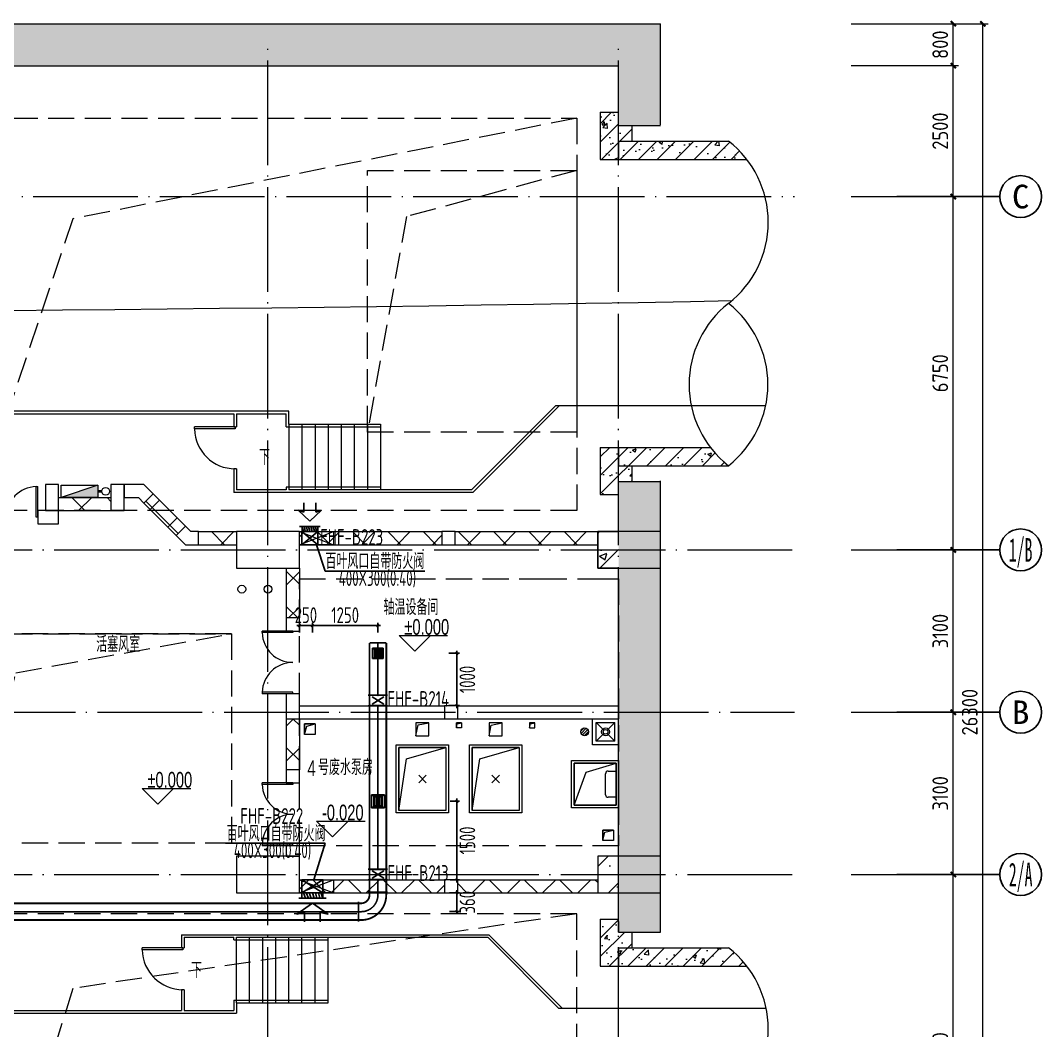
# Model space of a CAD drawing. Extents: x 4 to 13611208, y -605838 to 574722.
# Drawn here: x 13461467 to 13480978, y -15041 to 4254 of the extents above; entities that cross this region are included whole.
import ezdxf
from ezdxf.enums import TextEntityAlignment as Align

# ---------------------------------------------------------------- set-up
doc = ezdxf.new("R2010")
doc.units = 0
doc.header["$LTSCALE"] = 1000
doc.header["$MEASUREMENT"] = 0
for name, pattern in [('CENTER2', [28.575, 19.05, -3.175, 3.175, -3.175]), ('DASH', [0.35, 0.25, -0.1]), ('DOTE', [2.42, 2, -0.2, 0.02, -0.2])]:
    doc.linetypes.add(name, pattern=pattern)
for name, color, linetype in [('AXIS', 3, 'Continuous'), ('AXIS_TEXT', 7, 'Continuous'), ('DUCT-X-P中心线', 5, 'CENTER2'), ('DUCT-X-P标注', 7, 'Continuous'), ('DUCT-X-P法兰', 2, 'Continuous'), ('DUCT-X-P管', 31, 'Continuous'), ('DUCT-X-P管端线', 2, 'Continuous'), ('DUCT-X-P阀门', 7, 'Continuous'), ('DUCT-X-P风口', 7, 'Continuous'), ('DUCT-X-S标注', 7, 'Continuous'), ('DUCT-X-S风口', 7, 'Continuous')]:
    doc.layers.add(name, color=color, linetype=linetype)
doc.layers.add('建筑底图', color=8, linetype='Continuous', lineweight=13)
doc.layers.add('给排水提孔洞', color=5, linetype='Continuous', lineweight=5)
doc.styles.add('C', font='HZTXT_E', dxfattribs={"width": 0.7, "bigfont": 'HZTXT'})
doc.styles.add('COMPLEX', font='hztxt_e.shx', dxfattribs={"width": 0.6, "bigfont": 'HZTXT.shx'})
doc.styles.add('DIM_FONT', font='gbenor.shx', dxfattribs={"bigfont": 'gbcbig.shx'})
doc.styles.add('du', font='gbenor.shx', dxfattribs={"width": 0.8, "bigfont": 'hztxt.shx'})
doc.styles.add('宋体', font='')
doc.styles.get('宋体').set_extended_font_data('SimSun')
doc.dimstyles.new('67', dxfattribs={"dimscale": 100, "dimtxt": 3, "dimasz": 0.5, "dimexe": 0.5, "dimexo": 2, "dimgap": 0.5, "dimtad": 2, "dimdec": 0, "dimrnd": 5, "dimzin": 0, "dimdsep": 46, "dimtxsty": 'du', "dimblk": 'ARCHTICK', "dimcen": 0, "dimdle": 0.5, "dimclrd": 256, "dimclre": 256, "dimclrt": 256, "dimazin": 0, "dimtfac": 1, "dimtdec": 0, "dimtix": 1, "dimtmove": 2, "dimatfit": 3, "dimfxl": 100, "dimtolj": 1, "dimtzin": 0, "dimlwd": -1, "dimlwe": -1, "dimarcsym": 0})
doc.dimstyles.new('_TCH_ARCH&&100', dxfattribs={"dimtxt": 300, "dimasz": 100, "dimexe": 100, "dimexo": 100, "dimgap": 100, "dimtad": 1, "dimdec": 0, "dimzin": 0, "dimdsep": 46, "dimtxsty": 'DIM_FONT', "dimblk": 'ARCHTICK', "dimcen": 0.09, "dimclrd": 3, "dimclre": 3, "dimclrt": 7, "dimaunit": 1, "dimazin": 2, "dimtfac": 1, "dimtdec": 0, "dimtix": 1, "dimtmove": 2, "dimatfit": 3, "dimfxl": 1, "dimtolj": 1, "dimtzin": 0, "dimlwd": 18, "dimlwe": 18, "dimarcsym": 0})
pattern_1 = [(45, (793255.26, 9e-08), (-353.55339, 353.55339), []), (50, (793255.3, 9e-08), (1434.52037, -125.50427), [150, -1650]), (355, (793255.3, 9e-08), (-277.50267, 1504.38427), [120, -1320]), (100.4514, (793374.8, -10.5), (1157.01876, 1378.87908), [127.48038, -1402.28422]), (46.1842, (793255.3, 400), (2134.4821, -331.03803), [225, -2475]), (96.6356, (793433.1, 372.4), (1869.3254, 1948.23574), [191.22058, -2103.426]), (351.1842, (793255.3, 400), (1869.3239, 1948.2372), [180, -1980]), (21, (793455.3, 300), (1193.8141, -805.23778), [150, -1650]), (326, (793455.3, 300), (486.63066, 1450.30009), [120, -1320]), (71.4514, (793554.7, 232.9), (1680.44526, 645.061), [127.48038, -1402.28422]), (37.5, (793255.26, 9e-08), (24.31971, 665.787708), [0, -1304, 0, -1340, 0, -1325]), (7.5, (793255.26, 9e-08), (526.139075, 788.823424), [0, -764, 0, -1274, 0, -505]), (327.5, (792809.26, 9e-08), (1067.644872, -45.109743), [0, -500, 0, -1560, 0, -2070]), (317.5, (792609.3, 9e-08), (1166.37234, 200.209965), [0, -650, 0, -1036, 0, -1470])]
pattern_2 = [(45, (793255.26, 9e-08), (-176.7766953, 176.7766953), []), (50, (793255.26, 9e-08), (717.260183, -62.752135), [75, -825]), (355, (793255.26, 9e-08), (-138.751334, 752.192134), [60, -660]), (100.4514, (793315, -5.2), (578.50938, 689.439542), [63.74019, -701.14211]), (46.1842, (793255.26, 200), (1067.24105, -165.519014), [112.5, -1237.5]), (96.6356, (793344.2, 186.2), (934.662706, 974.11787), [95.61029, -1051.713]), (351.1842, (793255.3, 200), (934.661945, 974.1186), [90, -990]), (21, (793355.26, 150), (596.907052, -402.61889), [75, -825]), (326, (793355.26, 150), (243.31533, 725.150045), [60, -660]), (71.4514, (793405, 116.45), (840.22263, 322.530497), [63.74019, -701.14211]), (37.5, (793255.26, 9e-08), (12.1598553, 332.893854), [0, -652, 0, -670, 0, -662.5]), (7.5, (793255.26, 9e-08), (263.069537, 394.411712), [0, -382, 0, -637, 0, -252.5]), (327.5, (793032.26, 9e-08), (533.822436, -22.554872), [0, -250, 0, -780, 0, -1035]), (317.5, (792932.26, 9e-08), (583.18617, 100.104982), [0, -325, 0, -518, 0, -735])]
pattern_3 = [(45, (0, 0), (-336.759605, 336.759605), []), (135, (0, 0), (-336.759605, -336.759605), [])]

# ---------------------------------------------------------------- blocks, each defined once
blk = doc.blocks.new('王家畈站给排水平面图20120703-地漏')
at = {"ltscale": 10}
h = blk.add_hatch(dxfattribs=at)
h.set_pattern_fill('ANSI31', color=256, scale=15, style=0)
h.set_pattern_definition([(45, (-753263.78, -1134969.75), (-33.6759605, 33.6759605), [])])
h.paths.add_polyline_path([(100, 0, 1), (-100, 0, 1)])
blk.add_circle((0, 0), 100)
blk = doc.blocks.new('A$C3CEA7C9B')
at = {"layer": '给排水提孔洞', "color": 8}
for p, q in [((-250, 250), (250, 250)), ((-250, 250), (-250, -250)), ((250, 250), (250, -250)), ((-179, 181), (179, 181)), ((-31, 31), (-179, 181)), ((-179, 181), (-179, -181)), ((179, 181), (31, 31)), ((179, 181), (179, -181)), ((-31, -31), (-179, -181)), ((179, -181), (-179, -181)), ((179, -181), (31, -31)), ((250, -250), (-250, -250))]:
    blk.add_line(p, q, dxfattribs=at)
blk.add_ellipse((0, 0), major_axis=(44.6, 0), ratio=0.966037, start_param=4.712389, end_param=10.995574, dxfattribs=at)
blk = doc.blocks.new('$DorLib2D$00000001')
for p, q in [((0.45, 0.975), (0.5, 0.975)), ((0.45, 0), (0.45, 0.975)), ((0.5, 0), (0.5, 0.975)), ((0.5, 0), (0.45, 0))]:
    blk.add_line(p, q)
at = {"lineweight": 13}
blk.add_arc((0.475, 0), 0.975, 91.4693, 180, dxfattribs=at)
blk = doc.blocks.new('3#消火栓')
at = {"ltscale": 3.5}
blk.add_hatch(color=256, dxfattribs=at).paths.add_polyline_path([(-350, 240), (-350, 0), (350, 240)])
blk.add_line((-350, 0), (350, 240))
blk.add_lwpolyline([(-350, 240), (350, 240), (350, 0), (-350, 0)], close=True)
at = {"const_width": 50}
blk.add_lwpolyline([(-350, 120), (-425, 120)], dxfattribs=at)
blk.add_circle((-500, 120), 75)
blk = doc.blocks.new('_ArchTick')
at = {"color": 0, "linetype": 'ByBlock', "const_width": 0.4}
blk.add_lwpolyline([(-0.5, -0.5), (0.5, 0.5)], dxfattribs=at)
blk = doc.blocks.new('*D1347')
at = {"layer": 'AXIS', "color": 3, "lineweight": 18}
for p, q in [((13477342, 4190), (13479392, 4190)), ((13479292, 3390), (13479292, 4190)), ((13477342, 3390), (13479392, 3390))]:
    blk.add_line(p, q, dxfattribs=at)
at = {"layer": 'AXIS', "color": 3, "lineweight": 18, "xscale": 100, "yscale": 100, "zscale": 100}
for p, rotation in [((13479292, 4190), 90), ((13479292, 3390), 270)]:
    blk.add_blockref('_ArchTick', p, dxfattribs=dict(at, rotation=rotation))
at = {"layer": 'AXIS', "color": 7, "insert": (13479042, 3790), "char_height": 300, "attachment_point": 5, "rotation": 90, "style": 'DIM_FONT'}
blk.add_mtext('\\A1;800', dxfattribs=at)
blk = doc.blocks.new('*D1346')
at = {"layer": 'AXIS', "color": 3, "lineweight": 18}
for p, q in [((13477342, 3390), (13479392, 3390)), ((13479292, 890), (13479292, 3390)), ((13477342, 890), (13479392, 890))]:
    blk.add_line(p, q, dxfattribs=at)
at = {"layer": 'AXIS', "color": 3, "lineweight": 18, "xscale": 100, "yscale": 100, "zscale": 100}
for p, rotation in [((13479292, 3390), 90), ((13479292, 890), 270)]:
    blk.add_blockref('_ArchTick', p, dxfattribs=dict(at, rotation=rotation))
at = {"layer": 'AXIS', "color": 7, "insert": (13479042, 2140), "char_height": 300, "attachment_point": 5, "rotation": 90, "style": 'DIM_FONT'}
blk.add_mtext('\\A1;2500', dxfattribs=at)
blk = doc.blocks.new('*D1345')
at = {"layer": 'AXIS', "color": 3, "lineweight": 18}
for p, q in [((13477342, 890), (13479392, 890)), ((13479292, -5860), (13479292, 890)), ((13477342, -5860), (13479392, -5860))]:
    blk.add_line(p, q, dxfattribs=at)
at = {"layer": 'AXIS', "color": 3, "lineweight": 18, "xscale": 100, "yscale": 100, "zscale": 100}
for p, rotation in [((13479292, 890), 90), ((13479292, -5860), 270)]:
    blk.add_blockref('_ArchTick', p, dxfattribs=dict(at, rotation=rotation))
at = {"layer": 'AXIS', "color": 7, "insert": (13479042, -2485), "char_height": 300, "attachment_point": 5, "rotation": 90, "style": 'DIM_FONT'}
blk.add_mtext('\\A1;6750', dxfattribs=at)
blk = doc.blocks.new('*D1344')
at = {"layer": 'AXIS', "color": 3, "lineweight": 18}
for p, q in [((13477342, -5860), (13479392, -5860)), ((13479292, -8960), (13479292, -5860)), ((13477342, -8960), (13479392, -8960))]:
    blk.add_line(p, q, dxfattribs=at)
at = {"layer": 'AXIS', "color": 3, "lineweight": 18, "xscale": 100, "yscale": 100, "zscale": 100}
for p, rotation in [((13479292, -5860), 90), ((13479292, -8960), 270)]:
    blk.add_blockref('_ArchTick', p, dxfattribs=dict(at, rotation=rotation))
at = {"layer": 'AXIS', "color": 7, "insert": (13479042, -7410), "char_height": 300, "attachment_point": 5, "rotation": 90, "style": 'DIM_FONT'}
blk.add_mtext('\\A1;3100', dxfattribs=at)
blk = doc.blocks.new('*D1343')
at = {"layer": 'AXIS', "color": 3, "lineweight": 18}
for p, q in [((13477342, -8960), (13479392, -8960)), ((13479292, -12060), (13479292, -8960)), ((13477342, -12060), (13479392, -12060))]:
    blk.add_line(p, q, dxfattribs=at)
at = {"layer": 'AXIS', "color": 3, "lineweight": 18, "xscale": 100, "yscale": 100, "zscale": 100}
for p, rotation in [((13479292, -8960), 90), ((13479292, -12060), 270)]:
    blk.add_blockref('_ArchTick', p, dxfattribs=dict(at, rotation=rotation))
at = {"layer": 'AXIS', "color": 7, "insert": (13479042, -10510), "char_height": 300, "attachment_point": 5, "rotation": 90, "style": 'DIM_FONT'}
blk.add_mtext('\\A1;3100', dxfattribs=at)
blk = doc.blocks.new('*D1342')
at = {"layer": 'AXIS', "color": 3, "lineweight": 18}
for p, q in [((13477342, -12060), (13479392, -12060)), ((13479292, -18810), (13479292, -12060)), ((13477342, -18810), (13479392, -18810))]:
    blk.add_line(p, q, dxfattribs=at)
at = {"layer": 'AXIS', "color": 3, "lineweight": 18, "xscale": 100, "yscale": 100, "zscale": 100}
for p, rotation in [((13479292, -12060), 90), ((13479292, -18810), 270)]:
    blk.add_blockref('_ArchTick', p, dxfattribs=dict(at, rotation=rotation))
at = {"layer": 'AXIS', "color": 7, "insert": (13479042, -15435), "char_height": 300, "attachment_point": 5, "rotation": 90, "style": 'DIM_FONT'}
blk.add_mtext('\\A1;6750', dxfattribs=at)
blk = doc.blocks.new('*D1339')
at = {"layer": 'AXIS', "color": 3, "lineweight": 18}
for p, q in [((13477672, 4190), (13479956, 4190)), ((13479856, -22110), (13479856, 4190)), ((13477672, -22110), (13479956, -22110))]:
    blk.add_line(p, q, dxfattribs=at)
at = {"layer": 'AXIS', "color": 3, "lineweight": 18, "xscale": 100, "yscale": 100, "zscale": 100}
for p, rotation in [((13479856, 4190), 90), ((13479856, -22110), 270)]:
    blk.add_blockref('_ArchTick', p, dxfattribs=dict(at, rotation=rotation))
at = {"layer": 'AXIS', "color": 7, "insert": (13479606, -8960), "char_height": 300, "attachment_point": 5, "rotation": 90, "style": 'DIM_FONT'}
blk.add_mtext('\\A1;26300', dxfattribs=at)
blk = doc.blocks.new('_AXISO')
blk.add_circle((0, 0), 0.5)
at = {"layer": 'AXIS_TEXT', "style": 'COMPLEX', "width": 1.041667}
blk.add_attdef('A', text='', height=0.56, dxfattribs=at).set_placement((-0.25, -0.28), (0.25, -0.28), align=Align.FIT)
blk = doc.blocks.new('$DorLib2D$00000002')
for p, q in [((-0.5, 0), (-0.5, 0.4875)), ((-0.475, 0.4875), (-0.5, 0.4875)), ((-0.475, 0), (-0.475, 0.4875)), ((0.475, 0), (0.475, 0.4875)), ((0.475, 0.4875), (0.5, 0.4875)), ((0.5, 0), (0.5, 0.4875)), ((-0.5, 0), (-0.475, 0)), ((0.5, 0), (0.475, 0))]:
    blk.add_line(p, q)
at = {"lineweight": 13}
for centre, start, end in [((-0.4875, 0), 0, 88.53072), ((0.4875, 0), 91.46928, 180)]:
    blk.add_arc(centre, 0.4875, start, end, dxfattribs=at)
blk = doc.blocks.new('_FZH')
blk.add_lwpolyline([(-0.5, -0.5), (0.5, -0.5), (0.5, 0.5), (-0.5, 0.5)], close=True)
blk = doc.blocks.new('*D157')
at = {"layer": 'DUCT-X-P标注', "transparency": 16777216}
for p, q in [((13466797, -7306), (13466747, -7306)), ((13466797, -7435), (13466797, -7256)), ((13467047, -7306), (13466797, -7306)), ((13467047, -7435), (13467047, -7256)), ((13467047, -7306), (13467097, -7306))]:
    blk.add_line(p, q, dxfattribs=at)
at = {"layer": 'DUCT-X-P标注', "transparency": 16777216, "xscale": 50, "yscale": 50, "zscale": 50}
blk.add_blockref('_ArchTick', (13466797, -7306), dxfattribs=at)
at = {"layer": 'DUCT-X-P标注', "transparency": 16777216, "xscale": 50, "yscale": 50, "zscale": 50, "rotation": 180}
blk.add_blockref('_ArchTick', (13467047, -7306), dxfattribs=at)
at = {"layer": 'DUCT-X-P标注', "transparency": 16777216, "insert": (13466922, -7106), "char_height": 300, "attachment_point": 5, "style": 'du'}
blk.add_mtext('\\A1;250', dxfattribs=at)
blk = doc.blocks.new('*D158')
at = {"layer": 'DUCT-X-P标注', "transparency": 16777216}
for p, q in [((13469807, -7785), (13469807, -8885)), ((13469651, -7835), (13469857, -7835)), ((13469651, -8835), (13469857, -8835))]:
    blk.add_line(p, q, dxfattribs=at)
at = {"layer": 'DUCT-X-P标注', "transparency": 16777216, "xscale": 50, "yscale": 50, "zscale": 50}
for p, rotation in [((13469807, -7835), 90), ((13469807, -8835), 270)]:
    blk.add_blockref('_ArchTick', p, dxfattribs=dict(at, rotation=rotation))
at = {"layer": 'DUCT-X-P标注', "transparency": 16777216, "insert": (13470007, -8335), "char_height": 300, "attachment_point": 5, "rotation": 90, "style": 'du'}
blk.add_mtext('\\A1;1000', dxfattribs=at)
blk = doc.blocks.new('*D159')
at = {"layer": 'DUCT-X-P标注', "transparency": 16777216}
for p, q in [((13469676, -10660), (13469857, -10660)), ((13469807, -10610), (13469807, -12210)), ((13469676, -12160), (13469857, -12160))]:
    blk.add_line(p, q, dxfattribs=at)
at = {"layer": 'DUCT-X-P标注', "transparency": 16777216, "xscale": 50, "yscale": 50, "zscale": 50}
for p, rotation in [((13469807, -10660), 90), ((13469807, -12160), 270)]:
    blk.add_blockref('_ArchTick', p, dxfattribs=dict(at, rotation=rotation))
at = {"layer": 'DUCT-X-P标注', "transparency": 16777216, "insert": (13470007, -11410), "char_height": 300, "attachment_point": 5, "rotation": 90, "style": 'du'}
blk.add_mtext('\\A1;1500', dxfattribs=at)
blk = doc.blocks.new('*D160')
at = {"layer": 'DUCT-X-P标注', "transparency": 16777216}
for p, q in [((13469664, -12410), (13469857, -12410)), ((13469807, -12410), (13469807, -12360)), ((13469807, -12770), (13469807, -12410)), ((13469664, -12770), (13469857, -12770)), ((13469807, -12770), (13469807, -12820))]:
    blk.add_line(p, q, dxfattribs=at)
at = {"layer": 'DUCT-X-P标注', "transparency": 16777216, "xscale": 50, "yscale": 50, "zscale": 50}
for p, rotation in [((13469807, -12410), 270), ((13469807, -12770), 90)]:
    blk.add_blockref('_ArchTick', p, dxfattribs=dict(at, rotation=rotation))
at = {"layer": 'DUCT-X-P标注', "transparency": 16777216, "insert": (13470007, -12590), "char_height": 300, "attachment_point": 5, "rotation": 90, "style": 'du'}
blk.add_mtext('\\A1;360', dxfattribs=at)
blk = doc.blocks.new('*D700')
at = {"layer": 'DUCT-X-P标注', "transparency": 16777216}
for p, q in [((13466997, -7306), (13468347, -7306)), ((13467047, -7435), (13467047, -7256)), ((13468297, -7435), (13468297, -7256))]:
    blk.add_line(p, q, dxfattribs=at)
at = {"layer": 'DUCT-X-P标注', "transparency": 16777216, "xscale": 50, "yscale": 50, "zscale": 50, "rotation": 180}
blk.add_blockref('_ArchTick', (13467047, -7306), dxfattribs=at)
at = {"layer": 'DUCT-X-P标注', "transparency": 16777216, "xscale": 50, "yscale": 50, "zscale": 50}
blk.add_blockref('_ArchTick', (13468297, -7306), dxfattribs=at)
at = {"layer": 'DUCT-X-P标注', "transparency": 16777216, "insert": (13467672, -7106), "char_height": 300, "attachment_point": 5, "style": 'du'}
blk.add_mtext('\\A1;1250', dxfattribs=at)
blk = doc.blocks.new('$风口$00000108')
for p, q in [((-250, 135), (-190, 75)), ((-250, -135), (-250, 135)), ((200, 25), (-190, 25)), ((250, 135), (200, 75)), ((250, 135), (250, -135)), ((-250, -135), (-190, -75)), ((250, -135), (-250, -135)), ((200, -25), (-190, -25)), ((200, -75), (250, -135))]:
    blk.add_line(p, q)
at = {"linetype": 'Continuous'}
blk.add_line((250, 135), (-250, 135), dxfattribs=at)
at = {"lineweight": 40}
for p, q in [((-190, 75), (200, 75)), ((-190, -75), (-190, 75)), ((200, 75), (200, -75)), ((-190, -75), (200, -75))]:
    blk.add_line(p, q, dxfattribs=at)
blk = doc.blocks.new('$风口$00000149')
for p, q in [((0, -200), (0, 200)), ((0, 158), (100, 200)), ((100, 200), (0, 200)), ((100, 262), (100, -262)), ((408, 301), (200, 0)), ((373, 150), (408, 301)), ((0, 118), (100, 140)), ((0, 58), (100, 85)), ((0, 3), (100, 31)), ((200, 0), (408, -301)), ((552, 150), (373, 150)), ((0, -61), (100, -23)), ((0, -123), (100, -78)), ((100, -132), (0, -174)), ((552, -150), (373, -150)), ((373, -150), (408, -301)), ((100, -200), (0, -200))]:
    blk.add_line(p, q)

msp = doc.modelspace()

# ---------------------------------------------------------------- hatches: boundary and pattern name
at = {"layer": '建筑底图'}
h = msp.add_hatch(dxfattribs=at)
h.set_pattern_fill('钢筋混凝土', color=8, scale=100, style=0)
h.set_pattern_definition(pattern_2)
h.paths.add_polyline_path([(13453297.4, 1089.7), (13453297.4, 1789.7), (13459597.4, 1789.7), (13459597.4, 4189.7), (13473697.4, 4189.7), (13473697.4, 2261.9), (13472897.4, 2261.9), (13472897.4, 3389.7), (13460397.4, 3389.7), (13460397.4, 1089.7)])
h = msp.add_hatch(dxfattribs=at)
h.set_pattern_fill('钢筋混凝土', color=8, scale=100, style=0)
h.set_pattern_definition(pattern_2)
h.paths.add_polyline_path([(13122497.4, -13710.3), (13121697.4, -13710.3), (13121697.4, -15460.3), (13121787.4, -17303.4), (13122586.5, -17265.7), (13122497.4, -15440.7)])
h.paths.add_polyline_path([(13121697.4, -4210.3), (13122497.4, -4210.3), (13122497.4, -2478.9), (13122573.5, -843.5), (13121774.4, -806.3), (13121697.4, -2460.3)])
h.paths.add_polyline_path([(13168947.4, -21010.3), (13168947.4, -21710.3), (13207597.4, -21710.3), (13207597.4, -20160.3), (13281197.4, -20160.3), (13281197.4, -19460.3), (13206897.4, -19460.3), (13206897.4, -21010.3)])
h.paths.add_polyline_path([(13168947.4, 3789.7), (13168947.4, 3089.7), (13206897.4, 3089.7), (13206897.4, 1539.7), (13281197.4, 1539.7), (13281197.4, 2239.7), (13207597.4, 2239.7), (13207597.4, 3789.7)])
h.paths.add_polyline_path([(13473697.4, -4551.4), (13472897.4, -4551.4), (13472897.4, -13160.3), (13473697.4, -13160.3)])
h.paths.add_polyline_path([(13473697.4, 2261.9), (13472897.4, 2261.9), (13472897.4, 2248.6), (13473697.4, 2248.6)])
h.paths.add_polyline_path([(13354022.4, 889.7), (13354022.4, 1039.7), (13354172.4, 1039.7), (13354172.4, 889.7), (13376672.4, 889.7), (13376672.4, 1039.7), (13376822.4, 1039.7), (13376822.4, 889.7), (13398547.4, 889.7), (13398547.4, 1039.7), (13398697.4, 1039.7), (13398697.4, 889.7), (13422497.4, 889.7), (13422497.4, 1089.7), (13453297.4, 1089.7), (13453297.4, 1789.7), (13421797.4, 1789.7), (13421797.4, 1589.7), (13349146.3, 1589.7), (13349146.3, 889.7)])
h.paths.add_polyline_path([(13332922.4, 889.7), (13332922.4, 1039.7), (13333072.4, 1039.7), (13333072.4, 889.7), (13349146.3, 889.7), (13349146.3, 1589.7), (13311597.4, 1589.7), (13311597.4, 889.7)])
h.paths.add_polyline_path([(13332922.4, -18960.3), (13332922.4, -18810.3), (13311597.4, -18810.3), (13311597.4, -19510.3), (13349146.3, -19510.3), (13349146.3, -18810.3), (13333072.4, -18810.3), (13333072.4, -18960.3)])
h.paths.add_polyline_path([(13376672.4, -18960.3), (13376672.4, -18810.3), (13354172.4, -18810.3), (13354172.4, -18960.3), (13354022.4, -18960.3), (13354022.4, -18810.3), (13349146.3, -18810.3), (13349146.3, -19510.3), (13438197.4, -19510.3), (13438197.4, -19710.3), (13453297.4, -19710.3), (13453297.4, -19010.3), (13438897.4, -19010.3), (13438897.4, -18810.3), (13436422.6, -18810.3), (13436422.6, -18960.3), (13436272.6, -18960.3), (13436272.6, -18810.3), (13433472, -18810.3), (13433472, -18960.3), (13433322, -18960.3), (13433322, -18810.3), (13430973.4, -18810.3), (13430973.4, -18960.3), (13430823.4, -18960.3), (13430823.4, -18810.3), (13420572.4, -18810.3), (13420572.4, -18960.3), (13420422.4, -18960.3), (13420422.4, -18810.3), (13376822.4, -18810.3), (13376822.4, -18960.3)])
h = msp.add_hatch(dxfattribs=at)
h.set_pattern_fill('钢筋混凝土', color=8, scale=100, style=0)
h.set_pattern_definition(pattern_2)
h.paths.add_polyline_path([(13475346, 1598.6), (13474996.4, 1948.6), (13473147.4, 1948.6), (13473147.4, 2248.6), (13472897.4, 2248.6), (13472897.4, 2498.6), (13472547.4, 2498.6), (13472547.4, 1598.6)])
h = msp.add_hatch(dxfattribs=at)
h.set_pattern_fill('钢筋混凝土', color=8, scale=100, style=0)
h.set_pattern_definition(pattern_2)
h.paths.add_polyline_path([(13474996.4, -4251.4), (13474650.7, -3901.4), (13472547.4, -3901.4), (13472547.4, -4801.4), (13472897.4, -4801.4), (13472897.4, -4551.4), (13473147.4, -4551.4), (13473147.4, -4251.4)])
h = msp.add_hatch(dxfattribs=at)
h.set_pattern_fill('ANSI37', color=8, scale=300, style=0)
h.set_pattern_definition(pattern_3)
h.paths.add_polyline_path([(13463197.4, -5110.3), (13463197.4, -4860.3), (13462197.4, -4860.3), (13462197.4, -5110.3)])
h = msp.add_hatch(dxfattribs=at)
h.set_pattern_fill('ANSI37', color=8, scale=300, style=0)
h.set_pattern_definition(pattern_3)
h.paths.add_polyline_path([(13464442.6, -5582.2), (13464619.3, -5405.5), (13464002.2, -4788.3), (13463825.4, -4965.1)])
h = msp.add_hatch(dxfattribs=at)
h.set_pattern_fill('ANSI37', color=8, scale=300, style=0)
h.set_pattern_definition(pattern_3)
h.paths.add_polyline_path([(13465597.4, -5760.3), (13465597.4, -5510.3), (13464872.4, -5510.3), (13464872.4, -5760.3)])
h = msp.add_hatch(dxfattribs=at)
h.set_pattern_fill('ANSI37', color=8, scale=300, style=0)
h.set_pattern_definition(pattern_3)
h.paths.add_polyline_path([(13469522.4, -5760.3), (13469522.4, -5510.3), (13466797.4, -5510.3), (13466797.4, -5760.3)])
h = msp.add_hatch(dxfattribs=at)
h.set_pattern_fill('ANSI37', color=8, scale=300, style=0)
h.set_pattern_definition(pattern_3)
h.paths.add_polyline_path([(13469772.4, -5510.3), (13469772.4, -5760.3), (13472497.4, -5760.3), (13472497.4, -5510.3)])
h = msp.add_hatch(dxfattribs=at)
h.set_pattern_fill('钢筋混凝土', color=8, scale=200, style=0)
h.set_pattern_definition(pattern_1)
h.paths.add_polyline_path([(13472897.4, -5510.3), (13472497.4, -5510.3), (13472497.4, -5860.3), (13472897.4, -5860.3)])
h.paths.add_polyline_path([(13472897.4, -5860.3), (13472497.4, -5860.3), (13472497.4, -6210.3), (13472897.4, -6210.3)])
h = msp.add_hatch(dxfattribs=at)
h.set_pattern_fill('ANSI37', color=8, scale=300, style=0)
h.set_pattern_definition(pattern_3)
h.paths.add_polyline_path([(13466547.4, -7160.3), (13466797.4, -7160.3), (13466797.4, -6210.3), (13466547.4, -6210.3)])
h = msp.add_hatch(dxfattribs=at)
h.set_pattern_fill('ANSI37', color=8, scale=300, style=0)
h.set_pattern_definition(pattern_3)
h.paths.add_polyline_path([(13466547.4, -10060.3), (13466797.4, -10060.3), (13466797.4, -9085.3), (13466547.4, -9085.3)])
h = msp.add_hatch(dxfattribs=at)
h.set_pattern_fill('钢筋混凝土', color=8, scale=200, style=0)
h.set_pattern_definition(pattern_1)
h.paths.add_polyline_path([(13472897.4, -11710.3), (13472497.4, -11710.3), (13472497.4, -12060.3), (13472897.4, -12060.3)])
h.paths.add_polyline_path([(13472897.4, -12060.3), (13472497.4, -12060.3), (13472497.4, -12410.3), (13472897.4, -12410.3)])
h = msp.add_hatch(dxfattribs=at)
h.set_pattern_fill('ANSI37', color=8, scale=300, style=0)
h.set_pattern_definition(pattern_3)
h.paths.add_polyline_path([(13469572.4, -12410.3), (13469572.4, -12160.3), (13466797.4, -12160.3), (13466797.4, -12410.3)])
h = msp.add_hatch(dxfattribs=at)
h.set_pattern_fill('ANSI37', color=8, scale=300, style=0)
h.set_pattern_definition(pattern_3)
h.paths.add_polyline_path([(13472497.4, -12410.3), (13472497.4, -12160.3), (13469822.4, -12160.3), (13469822.4, -12410.3)])
h = msp.add_hatch(dxfattribs=at)
h.set_pattern_fill('钢筋混凝土', color=8, scale=100, style=0)
h.set_pattern_definition(pattern_2)
h.paths.add_polyline_path([(13475346, -13810.3), (13474996.4, -13460.3), (13473147.4, -13460.3), (13473147.4, -13160.3), (13472897.4, -13160.3), (13472897.4, -12910.3), (13472547.4, -12910.3), (13472547.4, -13810.3)])

# ---------------------------------------------------------------- linework, layer by layer
at = {"layer": 'AXIS'}
for p, q in [((13478215, 889.7), (13480178.5, 889.7)), ((13478215, -5860.3), (13480178.5, -5860.3)), ((13478215, -8960.3), (13480178.5, -8960.3)), ((13478215, -12060.3), (13480178.5, -12060.3))]:
    msp.add_line(p, q, dxfattribs=at)
at = {"layer": 'DUCT-X-P中心线'}
for p, q in [((13468297.4, -7635.3), (13468297.4, -8634.9)), ((13468297.4, -8835.3), (13468297.4, -11959.9)), ((13468297.4, -12160.3), (13468297.4, -12400.1)), ((13468297.4, -12450.3), (13468297.4, -12400.3)), ((13467927.2, -12770.3), (13461127.6, -12770.3)), ((13467927.4, -12770.3), (13467977.4, -12770.3))]:
    msp.add_line(p, q, dxfattribs=at)
msp.add_arc((13467977.4, -12450.3), 320, 270, 360, dxfattribs=at)
at = {"layer": 'DUCT-X-P法兰'}
for p, q in [((13468482.4, -8635), (13468112.4, -8635)), ((13468482.4, -8835.2), (13468112.4, -8835.2)), ((13468482.4, -11960), (13468112.4, -11960)), ((13468482.4, -12160.2), (13468112.4, -12160.2)), ((13468482.4, -12400.2), (13468112.4, -12400.2)), ((13467927.3, -12585.3), (13467927.3, -12955.3))]:
    msp.add_line(p, q, dxfattribs=at)
at = {"layer": 'DUCT-X-P法兰', "color": 18, "true_color": 0x000000}
for p in [(13468297.4, -8634.9, 3300), (13468297.4, -8635.1, 3300), (13468297.4, -8835.1, 3300), (13468297.4, -8835.3, 3300), (13468297.4, -11959.9, 3300), (13468297.4, -11960.1, 3300), (13468297.4, -12160.1, 3300), (13468297.4, -12160.3, 3300), (13468297.4, -12400.1, 3300), (13468297.4, -12400.3, 3300), (13467927.2, -12770.3, 3300), (13467927.4, -12770.3, 3300)]:
    msp.add_point(p, dxfattribs=at)
at = {"layer": 'DUCT-X-P管', "const_width": 35}
for points in [[(13468137.4, -7635.3), (13468137.4, -8634.9)], [(13468457.4, -7635.3), (13468137.4, -7635.3)], [(13468457.4, -8634.9), (13468457.4, -7635.3)], [(13468137.4, -8634.9), (13468457.4, -8634.9)], [(13468137.4, -8835.1), (13468137.4, -8635.1)], [(13468457.4, -8635.1), (13468457.4, -8835.1)], [(13468137.4, -8835.3), (13468137.4, -11959.9)], [(13468457.4, -8835.3), (13468137.4, -8835.3)], [(13468457.4, -11959.9), (13468457.4, -8835.3)], [(13468137.4, -11959.9), (13468457.4, -11959.9)], [(13468137.4, -12160.1), (13468137.4, -11960.1)], [(13468457.4, -11960.1), (13468457.4, -12160.1)], [(13468137.4, -12160.3), (13468137.4, -12400.1)], [(13468457.4, -12160.3), (13468137.4, -12160.3)], [(13468457.4, -12400.1), (13468457.4, -12160.3)], [(13468137.4, -12400.1), (13468457.4, -12400.1)], [(13468137.4, -12400.3), (13468137.4, -12450.3)], [(13468457.4, -12450.3), (13468457.4, -12400.3)], [(13467927.2, -12610.3), (13461127.6, -12610.3)], [(13467927.2, -12930.3), (13467927.2, -12610.3)], [(13467977.4, -12610.3), (13467927.4, -12610.3)], [(13461127.6, -12930.3), (13467927.2, -12930.3)], [(13467927.4, -12930.3), (13467977.4, -12930.3)]]:
    msp.add_lwpolyline(points, dxfattribs=at)
for points in [[(13467977.4, -12930.3, 0.4142136), (13468457.4, -12450.3)], [(13467977.4, -12610.3, 0.4142136), (13468137.4, -12450.3)]]:
    msp.add_lwpolyline(points, format="xyb", dxfattribs=at)
at = {"layer": 'DUCT-X-P管', "color": 18, "true_color": 0x000000}
for p in [(13468297.4, -12400.3, 3300), (13467927.4, -12770.3, 3300)]:
    msp.add_point(p, dxfattribs=at)
at = {"layer": 'DUCT-X-P管端线'}
for p, q in [((13468457.4, -8635.1), (13468137.4, -8635.1)), ((13468457.4, -8835.1), (13468137.4, -8835.1)), ((13468457.4, -11960.1), (13468137.4, -11960.1)), ((13468457.4, -12160.1), (13468137.4, -12160.1)), ((13468457.4, -12400.3), (13468137.4, -12400.3)), ((13467927.4, -12930.3), (13467927.4, -12610.3))]:
    msp.add_line(p, q, dxfattribs=at)
at = {"layer": 'DUCT-X-P阀门'}
for p, q in [((13468185.4, -8805.1), (13468409.3, -8665)), ((13468409.4, -8805.1), (13468185.4, -8665.1)), ((13468185.4, -12130.1), (13468409.3, -11990)), ((13468409.4, -12130.1), (13468185.4, -11990.1))]:
    msp.add_line(p, q, dxfattribs=at)
at = {"layer": 'DUCT-X-S标注', "color": 0}
for p, q in [((13467122.4, -5760.3), (13467291.6, -6263.8)), ((13469195.1, -6263.8), (13467291.6, -6263.8)), ((13465388.1, -11464), (13467291.6, -11464)), ((13467072.4, -12160.3), (13467291.6, -11464))]:
    msp.add_line(p, q, dxfattribs=at)
at = {"layer": 'DUCT-X-S风口'}
for points in [[(13467147.4, -5510.3), (13467147.4, -5760.3), (13466847.4, -5760.3), (13466847.4, -5510.3)], [(13466847.4, -12410.3), (13466847.4, -12160.3), (13467247.4, -12160.3), (13467247.4, -12410.3)]]:
    msp.add_lwpolyline(points, close=True, dxfattribs=at)
for points in [[(13466847.4, -5760.3), (13467147.4, -5510.3)], [(13466847.4, -5510.3), (13467147.4, -5760.3)], [(13467247.4, -12160.3), (13466847.4, -12410.3)], [(13467247.4, -12410.3), (13466847.4, -12160.3)]]:
    msp.add_lwpolyline(points, dxfattribs=at)
at = {"layer": '建筑底图', "color": 8}
for p, q in [((13459597.4, 4189.7), (13473697.4, 4189.7)), ((13473697.4, 2261.9), (13473697.4, 4189.7)), ((13460397.4, 3389.7), (13472897.4, 3389.7)), ((13472897.4, 2261.9), (13472897.4, 3389.7)), ((13472547.4, 2498.6), (13472547.4, 1598.6)), ((13472547.4, 2498.6), (13472897.4, 2498.6)), ((13472897.4, 2248.6), (13473697.4, 2248.6)), ((13473147.4, 2248.6), (13473147.4, 1948.6)), ((13472897.4, 1948.6), (13472897.4, 1598.6)), ((13472897.4, 1948.6), (13473147.4, 1948.6)), ((13473147.4, 1948.6), (13474996.4, 1948.6)), ((13472547.4, 1598.6), (13475346, 1598.6)), ((13470088.5, -4710.3), (13471697.4, -3101.4)), ((13470109.2, -4760.3), (13471768.1, -3101.4)), ((13471697.4, -3101.4), (13475708.2, -3101.4)), ((13466597.4, -3210.3), (13443897.4, -3210.3)), ((13465547.4, -3260.3), (13465547.4, -3510.3)), ((13465597.4, -3260.3), (13465597.4, -3510.3)), ((13465547.4, -3510.3), (13465597.4, -3510.3)), ((13466597.4, -3460.3), (13466597.4, -4710.3)), ((13466847.4, -3460.3), (13466847.4, -4710.3)), ((13467097.4, -3460.3), (13467097.4, -4710.3)), ((13467347.4, -3460.3), (13467347.4, -4710.3)), ((13467597.4, -3460.3), (13467597.4, -4710.3)), ((13467847.4, -3460.3), (13467847.4, -4710.3)), ((13468097.4, -3460.3), (13468097.4, -4710.3)), ((13468347.4, -3460.3), (13468347.4, -4710.3)), ((13472547.4, -3901.4), (13472547.4, -4801.4)), ((13472547.4, -3901.4), (13474650.7, -3901.4)), ((13472897.4, -3901.4), (13472897.4, -4251.4)), ((13472897.4, -4251.4), (13473147.4, -4251.4)), ((13473147.4, -4251.4), (13473147.4, -4551.4)), ((13473147.4, -4251.4), (13474996.4, -4251.4)), ((13465547.4, -4310.3), (13465547.4, -4760.3)), ((13465597.4, -4310.3), (13465547.4, -4310.3)), ((13465597.4, -4310.3), (13465597.4, -4710.3)), ((13463824.1, -4610.3), (13463447.4, -4610.3)), ((13463447.4, -4610.3), (13463447.4, -4860.3)), ((13464002.2, -4788.3), (13463824.1, -4610.3)), ((13466547.4, -4660.3), (13466547.4, -4710.3)), ((13468347.4, -4660.3), (13466547.4, -4660.3)), ((13472897.4, -5510.3), (13472897.4, -4551.4)), ((13472897.4, -4551.4), (13473697.4, -4551.4)), ((13473697.4, -13160.3), (13473697.4, -4538.1)), ((13462197.4, -4860.3), (13463197.4, -4860.3)), ((13463447.4, -4860.3), (13463720.6, -4860.3)), ((13463720.6, -4860.3), (13463825.4, -4965.1)), ((13463825.4, -4965.1), (13464002.2, -4788.3)), ((13464002.2, -4788.3), (13464619.3, -5405.5)), ((13470109.2, -4760.3), (13465547.4, -4760.3)), ((13466547.4, -4710.3), (13465597.4, -4710.3)), ((13470088.5, -4710.3), (13466597.4, -4710.3)), ((13472547.4, -4801.4), (13472897.4, -4801.4)), ((13463825.4, -4965.1), (13464442.6, -5582.2)), ((13462197.4, -5110.3), (13463197.4, -5110.3)), ((13464619.3, -5405.5), (13464442.6, -5582.2)), ((13464724.1, -5510.3), (13464619.3, -5405.5)), ((13464442.6, -5582.2), (13464620.6, -5760.3)), ((13464872.4, -5510.3), (13464724.1, -5510.3)), ((13464872.4, -5510.3), (13465597.4, -5510.3)), ((13464872.4, -5760.3), (13464872.4, -5510.3)), ((13466797.4, -5510.3), (13469522.4, -5510.3)), ((13469772.4, -5510.3), (13472497.4, -5510.3)), ((13464620.6, -5760.3), (13464872.4, -5760.3)), ((13464872.4, -5760.3), (13465597.4, -5760.3)), ((13466797.4, -5760.3), (13469522.4, -5760.3)), ((13469772.4, -5760.3), (13472497.4, -5760.3)), ((13466547.4, -6210.3), (13466547.4, -7160.3)), ((13466797.4, -6210.3), (13466797.4, -7160.3)), ((13472897.4, -11710.3), (13472897.4, -6210.3)), ((13469002, -7797), (13468702, -7497)), ((13468702, -7497), (13469630.7, -7497)), ((13469002, -7797), (13469302, -7497)), ((13466797.4, -8835.3), (13469572.4, -8835.3)), ((13469822.4, -8835.3), (13472897.4, -8835.3)), ((13472897.4, -8835.3), (13472897.4, -9085.3)), ((13466547.4, -9085.3), (13466547.4, -10060.3)), ((13466797.4, -9085.3), (13469572.4, -9085.3)), ((13466797.4, -9085.3), (13466797.4, -10060.3)), ((13469822.4, -9085.3), (13472897.4, -9085.3)), ((13464092.5, -10718), (13463792.5, -10418)), ((13463792.5, -10418), (13464721.2, -10418)), ((13464092.5, -10718), (13464392.5, -10418)), ((13467427.5, -11342.5), (13467127.5, -11042.5)), ((13467127.5, -11042.5), (13468056.2, -11042.5)), ((13467427.5, -11342.5), (13467727.5, -11042.5)), ((13466797.4, -12160.3), (13469572.4, -12160.3)), ((13469822.4, -12160.3), (13472497.4, -12160.3)), ((13466797.4, -12410.3), (13469572.4, -12410.3)), ((13469822.4, -12410.3), (13472497.4, -12410.3)), ((13472897.4, -13160.3), (13472897.4, -12410.3)), ((13472547.4, -12910.3), (13472547.4, -13810.3)), ((13472547.4, -12910.3), (13472897.4, -12910.3)), ((13472897.4, -12960.3), (13472897.4, -13160.3)), ((13464547.4, -13210.3), (13470418.1, -13210.3)), ((13464547.4, -13210.3), (13464547.4, -13460.3)), ((13464597.4, -13260.3), (13465547.4, -13260.3)), ((13464597.4, -13260.3), (13464597.4, -13460.3)), ((13465547.4, -13310.3), (13465547.4, -13260.3)), ((13465597.4, -14510.3), (13465597.4, -13260.3)), ((13465597.4, -13260.3), (13467347.4, -13260.3)), ((13465847.4, -14510.3), (13465847.4, -13260.3)), ((13466097.4, -14510.3), (13466097.4, -13260.3)), ((13466347.4, -14510.3), (13466347.4, -13260.3)), ((13466597.4, -14510.3), (13466597.4, -13260.3)), ((13466797.4, -13260.3), (13470397.4, -13260.3)), ((13466847.4, -14510.3), (13466847.4, -13260.3)), ((13467097.4, -14510.3), (13467097.4, -13260.3)), ((13467347.4, -14510.3), (13467347.4, -13260.3)), ((13470397.4, -13260.3), (13471747.4, -14610.3)), ((13470418.1, -13210.3), (13471818.1, -14610.3)), ((13472897.4, -13160.3), (13473697.4, -13160.3)), ((13473147.4, -13160.3), (13473147.4, -13460.3)), ((13464547.4, -13460.3), (13464597.4, -13460.3)), ((13472897.4, -13460.3), (13473147.4, -13460.3)), ((13472897.4, -13460.3), (13472897.4, -13810.3)), ((13473147.4, -13460.3), (13474996.4, -13460.3)), ((13472547.4, -13810.3), (13472897.4, -13810.3)), ((13472897.4, -13810.3), (13475346, -13810.3)), ((13464597.4, -14260.3), (13464547.4, -14260.3)), ((13464547.4, -14260.3), (13464547.4, -14660.3)), ((13464597.4, -14260.3), (13464597.4, -14660.3)), ((13471747.4, -14610.3), (13475714.8, -14610.3)), ((13443897.4, -14710.3), (13465597.4, -14710.3))]:
    msp.add_line(p, q, dxfattribs=at)
at = {"layer": '建筑底图', "color": 8, "linetype": 'DOTE'}
for p, q in [((13466197.4, -22710.3), (13466197.4, 3889.7)), ((13472897.4, -22710.3), (13472897.4, 3889.7)), ((13420572.4, 889.7), (13476260, 889.7)), ((13457272.4, -5860.3), (13476260, -5860.3)), ((13119297.4, -8960.3), (13476260, -8960.3)), ((13457272.4, -12060.3), (13476260, -12060.3))]:
    msp.add_line(p, q, dxfattribs=at)
at = {"layer": '建筑底图', "color": 8, "linetype": 'Continuous'}
for p, q in [((13443847.4, -3260.3), (13465547.4, -3260.3)), ((13465597.4, -3260.3), (13466547.4, -3260.3)), ((13466547.4, -3510.3), (13466547.4, -3260.3)), ((13466597.4, -3460.3), (13466597.4, -3210.3)), ((13466547.4, -3510.3), (13468347.4, -3510.3)), ((13466597.4, -3460.3), (13468347.4, -3460.3)), ((13465547.4, -13310.3), (13467347.4, -13310.3)), ((13465547.4, -14460.3), (13467347.4, -14460.3)), ((13465547.4, -14460.3), (13465547.4, -14660.3)), ((13465597.4, -14510.3), (13467347.4, -14510.3)), ((13465597.4, -14510.3), (13465597.4, -14710.3)), ((13443847.4, -14660.3), (13464547.4, -14660.3)), ((13464597.4, -14660.3), (13465547.4, -14660.3))]:
    msp.add_line(p, q, dxfattribs=at)
at = {"layer": '建筑底图', "color": 8, "ltscale": 2}
for p, q in [((13472847.4, -9935.3), (13472047.4, -9935.3)), ((13472047.4, -9935.3), (13472047.4, -10735.3)), ((13472847.4, -10735.3), (13472847.4, -9935.3)), ((13472647.4, -10535.3), (13472647.4, -10135.3)), ((13472697.4, -10085.3), (13472847.4, -10085.3)), ((13472847.4, -10085.3), (13472847.4, -10585.3)), ((13472847.4, -10585.3), (13472697.4, -10585.3)), ((13472047.4, -10735.3), (13472847.4, -10735.3))]:
    msp.add_line(p, q, dxfattribs=at)
at = {"layer": '建筑底图', "color": 8, "linetype": 'DASH', "ltscale": 2}
for points in [[(13472097.4, -5110.3), (13460597.4, -5110.3), (13460597.4, 2389.7), (13472097.4, 2389.7)], [(13472097.4, 1389.7), (13472097.4, -3610.3), (13468097.4, -3610.3), (13468097.4, 1389.7)], [(13472097.4, 1389.7), (13468843.1, 505.8), (13468097.4, -3610.3), (13468097.4, 1389.7)], [(13465497.4, -11460.3), (13460497.4, -11460.3), (13460497.4, -7460.3), (13465497.4, -7460.3)], [(13460497.4, -11460.3), (13461381.3, -8206), (13465497.4, -7460.3), (13460497.4, -7460.3)], [(13472097.4, -12810.3), (13460597.4, -12810.3), (13460597.4, -20310.3), (13472097.4, -20310.3)]]:
    msp.add_lwpolyline(points, close=True, dxfattribs=at)
for points in [[(13472097.4, 2389.7), (13462467.2, 464.6), (13460597.4, -5110.3)], [(13466797.4, -6410.3), (13471408.8, -6410.3), (13472494.3, -6410.3), (13472897.4, -6410.3), (13472897.4, -11510.3), (13466797.4, -11510.3), (13466797.4, -6410.3)], [(13466797.4, -6410.3), (13471408.8, -6410.3), (13472494.3, -6410.3), (13472897.4, -6410.3), (13472897.4, -11510.3), (13466797.4, -11510.3), (13466797.4, -6410.3)], [(13472097.4, -12810.3), (13462467.2, -14235.4), (13460597.4, -20310.3)]]:
    msp.add_lwpolyline(points, dxfattribs=at)
at = {"layer": '建筑底图', "color": 8, "ltscale": 0.1, "flags": 128}
msp.add_lwpolyline([(13461274.1, -1284.3), (13462274.1, -1275.6), (13463274, -1266.2), (13464274, -1256.1), (13465273.9, -1245.3), (13466273.8, -1233.8), (13467273.8, -1221.6), (13468273.7, -1208.6), (13469273.6, -1194.9), (13470273.5, -1180.3), (13471273.4, -1164.8), (13472273.2, -1148.6), (13473273.1, -1131.4), (13474272.9, -1113.4), (13475061.8, -1098.4)], dxfattribs=at)
at = {"layer": '建筑底图', "color": 8}
for points in [[(13466597.4, -4085.3, 0, 0, 0), (13467512.4, -4085.3, 80, 0, 0), (13467812.4, -4085.3, 0, 0, 0)], [(13465297.4, -13885.3, 0, 0, 0), (13466212.4, -13885.3, 80, 0, 0), (13466512.4, -13885.3, 0, 0, 0)]]:
    msp.add_lwpolyline(points, format="xyseb", dxfattribs=at)
for points in [[(13466797.4, -5760.3), (13466797.4, -5510.3), (13467447.4, -5510.3), (13467447.4, -5760.3)], [(13469022.4, -9410.3), (13469272.4, -9410.3), (13469272.4, -9160.3), (13469022.4, -9160.3)], [(13469022.4, -9410.3), (13469066.8, -9204), (13469272.4, -9160.3), (13469022.4, -9160.3)], [(13469897.4, -9260.3), (13469797.4, -9260.3), (13469797.4, -9160.3), (13469897.4, -9160.3)], [(13469797.4, -9260.3), (13469813.8, -9179.5), (13469897.4, -9160.3), (13469797.4, -9160.3)], [(13470422.4, -9410.3), (13470672.4, -9410.3), (13470672.4, -9160.3), (13470422.4, -9160.3)], [(13470422.4, -9410.3), (13470460.3, -9210), (13470672.4, -9160.3), (13470422.4, -9160.3)], [(13471197.4, -9260.3), (13471297.4, -9260.3), (13471297.4, -9160.3), (13471197.4, -9160.3)], [(13471197.4, -9260.3), (13471214.3, -9181), (13471297.4, -9160.3), (13471197.4, -9160.3)], [(13467097.4, -9385.3), (13466897.4, -9385.3), (13466897.4, -9185.3), (13467097.4, -9185.3)], [(13466897.4, -9385.3), (13466936.8, -9227.5), (13467097.4, -9185.3), (13466897.4, -9185.3)], [(13468647.4, -9585.3), (13469647.4, -9585.3), (13469647.4, -10885.3), (13468647.4, -10885.3)], [(13468697.4, -9635.3), (13469597.4, -9635.3), (13469597.4, -10835.3), (13468697.4, -10835.3)], [(13468697.4, -10835.3), (13468847.3, -9853), (13469597.4, -9635.3), (13468697.4, -9635.3)], [(13470047.4, -9585.3), (13471047.4, -9585.3), (13471047.4, -10885.3), (13470047.4, -10885.3)], [(13470097.4, -9635.3), (13470997.4, -9635.3), (13470997.4, -10835.3), (13470097.4, -10835.3)], [(13470097.4, -10835.3), (13470247.3, -9853), (13470997.4, -9635.3), (13470097.4, -9635.3)], [(13471997.4, -9885.3), (13472897.4, -9885.3), (13472897.4, -10785.3), (13471997.4, -10785.3)], [(13472047.4, -10735.3), (13472275.3, -10104.2), (13472847.4, -9935.3), (13472047.4, -9935.3)], [(13472047.4, -9935.3), (13472847.4, -9935.3), (13472847.4, -10735.3), (13472047.4, -10735.3)], [(13472797.4, -11410.3), (13472597.4, -11410.3), (13472597.4, -11210.3), (13472797.4, -11210.3)], [(13472597.4, -11410.3), (13472636.8, -11252.5), (13472797.4, -11210.3), (13472597.4, -11210.3)], [(13466797.4, -12410.3), (13466797.4, -12160.3), (13467447.4, -12160.3), (13467447.4, -12410.3)]]:
    msp.add_lwpolyline(points, close=True, dxfattribs=at)
for points in [[(13466797.4, -5510.3), (13467447.4, -5760.3)], [(13466797.4, -5760.3), (13467447.4, -5510.3)], [(13472897.4, -6210.3), (13472497.4, -6210.3), (13472497.4, -5510.3), (13472897.4, -5510.3)], [(13469076.7, -10306), (13469218.1, -10164.5)], [(13469218.1, -10306), (13469076.7, -10164.5)], [(13470618.1, -10306), (13470476.7, -10164.5)], [(13470476.7, -10306), (13470618.1, -10164.5)], [(13472897.4, -11710.3), (13472497.4, -11710.3), (13472497.4, -12410.3), (13472897.4, -12410.3)], [(13466797.4, -12160.3), (13467447.4, -12410.3)], [(13466797.4, -12410.3), (13467447.4, -12160.3)]]:
    msp.add_lwpolyline(points, dxfattribs=at)
at = {"layer": '建筑底图', "color": 8, "elevation": 0}
msp.add_lwpolyline([(13475202, -14404.5, 0, 0, 0), (13474602.5, -14404.5, 0, 0, 0), (13474602.5, -14404.5, 0, 0, 0), (13474209.3, -14404.5, 80, 0, 0), (13473909.3, -14404.5, 0, 0, 0)], format="xyseb", dxfattribs=at)
at = {"layer": '建筑底图', "color": 8}
for centre in [(13465697.4, -6610.3), (13466197.4, -6610.3), (13472247.4, -9335.3, 0), (13472647.4, -9335.3)]:
    msp.add_circle(centre, 75, dxfattribs=at)
for centre, radius, start, end in [((13473794.9, 398.6), 1961.1, 307.78101, 52.219), ((13476215.6, -2701.4), 1972.1, 128.18863, 231.81136), ((13473777.1, -2701.4), 1972.1, 308.18863, 51.81135), ((13473794.9, -15010.3), 1961.1, 307.78101, 52.219)]:
    msp.add_arc(centre, radius, start, end, dxfattribs=at)
at = {"layer": '建筑底图', "color": 8, "ltscale": 2}
for centre, start, end in [((13472697.4, -10135.3), 90, 180), ((13472697.4, -10535.3), 180, 270)]:
    msp.add_arc(centre, 50, start, end, dxfattribs=at)

# ---------------------------------------------------------------- block references
at = {"layer": 'AXIS'}
ref = msp.add_blockref('_AXISO', (13480578.5, 889.7), dxfattribs=dict(at, xscale=800, yscale=800, zscale=2400))
ref.add_attrib('A', 'C', dxfattribs={"layer": 'AXIS_TEXT', "height": 452, "style": '宋体', "width": 1.028571}).set_placement((13480413.2, 663.7), (13480743.8, 663.7), align=Align.FIT)
ref = msp.add_blockref('_AXISO', (13480578.5, -5860.3), dxfattribs=dict(at, xscale=800, yscale=800, zscale=2400))
ref.add_attrib('A', '1/B', dxfattribs={"layer": 'AXIS_TEXT', "height": 452.55, "style": '宋体', "width": 0.46875}).set_placement((13480352.2, -6086.5), (13480804.7, -6086.5), align=Align.FIT)
ref = msp.add_blockref('_AXISO', (13480578.5, -8960.3), dxfattribs=dict(at, xscale=800, yscale=800, zscale=2400))
ref.add_attrib('A', 'B', dxfattribs={"layer": 'AXIS_TEXT', "height": 448.3, "style": '宋体', "width": 1.052632}).set_placement((13480410.7, -9184.4), (13480746.3, -9184.4), align=Align.FIT)
ref = msp.add_blockref('_AXISO', (13480578.5, -12060.3), dxfattribs=dict(at, xscale=800, yscale=800, zscale=2400))
ref.add_attrib('A', '2/A', dxfattribs={"layer": 'AXIS_TEXT', "height": 452.55, "style": '宋体', "width": 0.46875}).set_placement((13480352.2, -12286.5), (13480804.7, -12286.5), align=Align.FIT)
at = {"layer": 'DUCT-X-P风口', "rotation": 270}
for p, xscale, yscale in [((13468297.4, -7835.3, 3500), 0.4, 0.7407407407407408), ((13468297.4, -10660.3, 3500), 0.5, 0.9259259259259259)]:
    msp.add_blockref('$风口$00000108', p, dxfattribs=dict(at, xscale=xscale, yscale=yscale))
at = {"layer": 'DUCT-X-S风口', "yscale": 0.75, "rotation": 90.000000000441}
msp.add_blockref('$风口$00000149', (13466997.5, -5510.3, 3500), dxfattribs=at)
at = {"layer": 'DUCT-X-S风口', "rotation": 270.000000000441}
msp.add_blockref('$风口$00000149', (13467047.4, -12410.3, 3500), dxfattribs=at)
at = {"layer": '建筑底图', "color": 8}
for name, p, xscale, yscale, zscale, rotation in [('$DorLib2D$00000001', (13465572.4, -3910.3), 800, 800, 800, 89.99999994952276), ('$DorLib2D$00000002', (13461197.4, -5235.3), 1200, 1200, 1200, 359.9999997610879), ('$DorLib2D$00000002', (13466672.4, -8010.3), -1200, -1200, -1200, 270.0000000001366), ('王家畈站给排水平面图20120703-地漏', (13472247.4, -9335.3, 0), 0.7499999999999998, 0.7499999999999998, 0.7499999999999998, 180), ('$DorLib2D$00000002', (13466672.4, -10910.3), -1200, -1200, -1200, 270.0000000000762), ('$DorLib2D$00000001', (13464572.4, -13860.3), 800, 800, 800, 89.99999994952276)]:
    msp.add_blockref(name, p, dxfattribs=dict(at, xscale=xscale, yscale=yscale, zscale=zscale, rotation=rotation))
for p, xscale, yscale, zscale in [((13462072.4, -4860.3), 249.9999925922602, 500.0000073426636, 500.0000073426636), ((13463322.4, -4860.3), 249.9999924600124, 500.0000053354888, 500.0000053354888), ((13461997.4, -5235.3), 399.999997375533, 249.999999410531, 249.999999410531), ((13466197.4, -5860.3), 1200, 700, 700), ((13469647.4, -5635.3), 250, 250, 250), ((13473097.4, -5860.3), 1200, 700, 700), ((13466672.4, -7285.3), 250, 250, 250), ((13466672.4, -8847.8), 249.9999999944121, 474.9999999881256, 474.9999999881256), ((13469697.4, -8960.3), 250, 250, 250), ((13466672.4, -10185.3), 250, 250, 250), ((13466672.4, -11610.3), 250, 199.9999999926076, 199.9999999926076), ((13466197.4, -12060.3), 1200, 700, 700), ((13473097.4, -12060.3), 1200, 700, 700), ((13469697.4, -12285.3), 250, 250, 250)]:
    msp.add_blockref('_FZH', p, dxfattribs=dict(at, xscale=xscale, yscale=yscale, zscale=zscale))
at = {"layer": '建筑底图', "color": 8, "ltscale": 100, "rotation": 180}
msp.add_blockref('3#消火栓', (13462596.2, -4620.3), dxfattribs=at)
at = {"layer": '建筑底图', "color": 8, "rotation": 180.0000000103992}
msp.add_blockref('A$C3CEA7C9B', (13472647.4, -9335.3), dxfattribs=at)

# ---------------------------------------------------------------- texts
at = {"layer": 'DUCT-X-P标注', "style": 'du', "width": 0.8}
for s, p in [('FHF-B223', (13467191.9, -5762.8)), ('FHF-B214', (13468478.4, -8856.3)), ('FHF-B222', (13465668.2, -11092.5)), ('FHF-B213', (13468478.4, -12181.3, 3300))]:
    msp.add_text(s, height=300, dxfattribs=at).set_placement(p)
at = {"layer": 'DUCT-X-S标注', "color": 0, "style": 'du', "width": 0.7}
for s, p in [('百叶风口自带防火阀', (13467294.5, -6226.2)), ('400X300(0.40)', (13467549.7, -6548.6)), ('百叶风口自带防火阀', (13465406.9, -11426.4)), ('400X300(0.40)', (13465546.1, -11748.8))]:
    msp.add_text(s, height=300, dxfattribs=at).set_placement(p)
at = {"layer": '建筑底图', "color": 8, "style": 'C', "width": 0.7}
for s, p in [('下', (13466026.4, -4237.6)), ('轴温设备间', (13468403.8, -7103.6)), ('%%P0.000', (13468802.7, -7480.5)), ('活塞风室', (13462914.4, -7812.6)), ('4', (13466951.5, -10179)), ('号废水泵房', (13467154, -10161.3)), ('%%P0.000', (13463893.2, -10401.5)), ('-0.020', (13467228.2, -11026)), ('下', (13464726.4, -14037.6))]:
    msp.add_text(s, height=300, dxfattribs=at).set_placement(p)

# ---------------------------------------------------------------- dimensions: what is measured, and where the dimension line sits
at = {"layer": 'AXIS'}
for p1, p2, distance, picture, middle in [((13477242.5, 3389.7), (13477242.5, 4189.7), -2050, '*D1347', (13479042.5, 3789.7)), ((13477572.5, -22110.3), (13477572.5, 4189.7), -2284, '*D1339', (13479606.5, -8960.3)), ((13477242.5, 889.7), (13477242.5, 3389.7), -2050, '*D1346', (13479042.5, 2139.7)), ((13477242.5, -5860.3), (13477242.5, 889.7), -2050, '*D1345', (13479042.5, -2485.3)), ((13477242.5, -8960.3), (13477242.5, -5860.3), -2050, '*D1344', (13479042.5, -7410.3)), ((13477242.5, -12060.3), (13477242.5, -8960.3), -2050, '*D1343', (13479042.5, -10510.3)), ((13477242.5, -18810.3), (13477242.5, -12060.3), -2050, '*D1342', (13479042.5, -15435.3))]:
    dim = msp.add_aligned_dim(p1=p1, p2=p2, distance=distance, dimstyle='_TCH_ARCH&&100', dxfattribs=at)
    dim.commit()
    dim.dimension.update_dxf_attribs({"geometry": picture, "text_midpoint": middle})
at = {"layer": 'DUCT-X-P标注'}
for base, p2, picture, middle in [((13466797.4, -7306.1), (13466797.4, -7635.3), '*D157', (13466922.4, -7106.1)), ((13468297.4, -7306.1), (13468297.4, -7635.3, 3300), '*D700', (13467672.4, -7106.1))]:
    dim = msp.add_linear_dim(base=base, p1=(13467047.4, -7635.3), p2=p2, dimstyle='67', dxfattribs=at)
    dim.commit()
    dim.dimension.update_dxf_attribs({"geometry": picture, "text_midpoint": middle})
for base, p1, p2, picture, middle in [((13469807.4, -8835.3), (13469450.6, -7835.3, 3500), (13469450.6, -8835.3, 3700), '*D158', (13470007.4, -8335.3)), ((13469807.4, -12160.3), (13469475.6, -10660.3, 3500), (13469475.6, -12160.3), '*D159', (13470007.4, -11410.3)), ((13469807.4, -12410.3), (13469464.4, -12770.3, 3700), (13469464.4, -12410.3), '*D160', (13470007.4, -12590.3))]:
    dim = msp.add_linear_dim(base=base, p1=p1, p2=p2, angle=90, dimstyle='67', dxfattribs=at)
    dim.commit()
    dim.dimension.update_dxf_attribs({"geometry": picture, "text_midpoint": middle})

doc.saveas('drawing.dxf')
